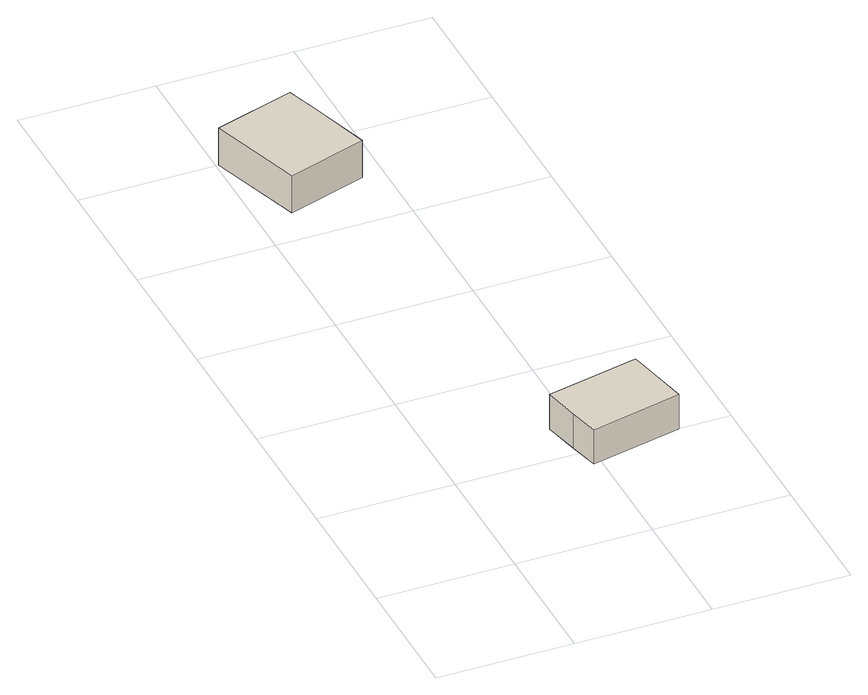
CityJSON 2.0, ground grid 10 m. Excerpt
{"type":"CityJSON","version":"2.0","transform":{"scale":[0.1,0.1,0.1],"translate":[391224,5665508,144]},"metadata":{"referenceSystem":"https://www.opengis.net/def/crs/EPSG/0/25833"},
"CityObjects":{
"building1":{"type":"Building","attributes":{"Gemeindeschluessel":"14627140","BezugspunktDach":"2200","function":"31001_9998","measuredHeight":2.98,"storeysAboveGround":1},"geometry":[{"type":"Solid","lod":"1","boundaries":[[[[0,1,2,3,4]],[[5,6,7,8,9]],[[5,9,4,3]],[[6,5,3,2]],[[7,6,2,1]],[[8,7,1,0]],[[9,8,0,4]]]]}]},
"building2":{"type":"Building","attributes":{"Gemeindeschluessel":"14627140","BezugspunktDach":"2200","function":"31001_9998","measuredHeight":3.22,"storeysAboveGround":1},"geometry":[{"type":"Solid","lod":"1","boundaries":[[[[10,11,12,13,14]],[[15,16,17,18,19]],[[15,19,14,13]],[[16,15,13,12]],[[17,16,12,11]],[[18,17,11,10]],[[19,18,10,14]]]]}]}
},
"vertices":[
[54,26,97],[59,4,97],[127,19,97],[117,68,97],[48,53,97],[117,68,69],[127,19,69],[59,4,69],[54,26,69],[48,53,69],
[25,430,37],[84,449,37],[70,495,37],[62,519,37],[2,500,37],[62,519,7],[70,495,7],[84,449,7],[25,430,7],[2,500,7]
]}
